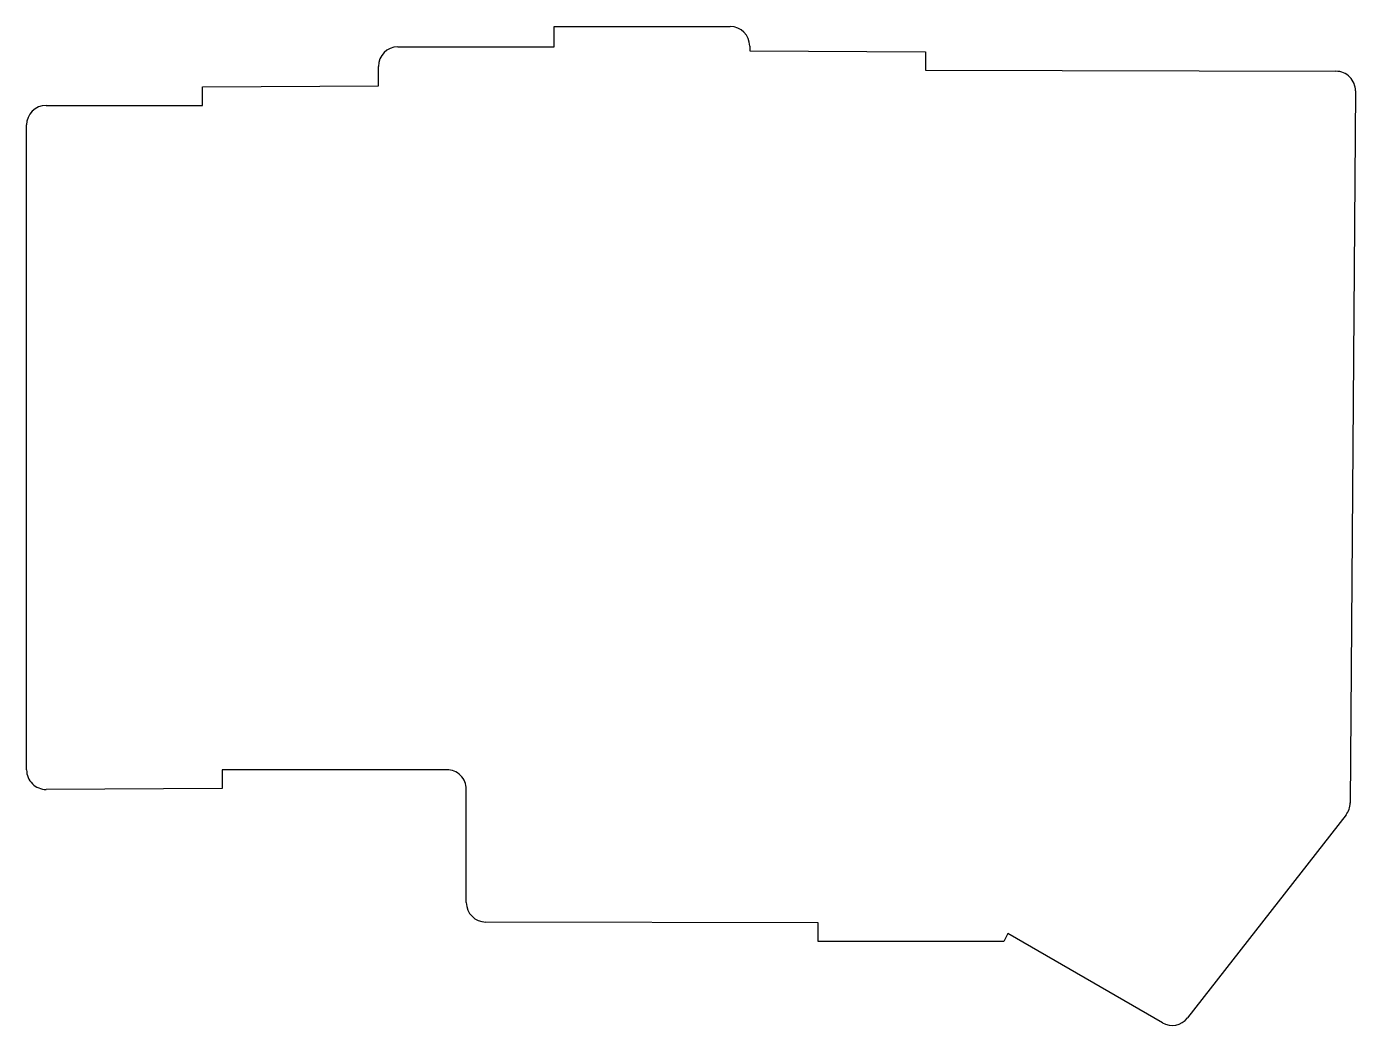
# Model space of a CAD drawing. Header units: millimetres. Extents: x -10 to 126, y -34 to 69.
import ezdxf

# ---------------------------------------------------------------- set-up
doc = ezdxf.new("R2010")
doc.units = ezdxf.units.MM

msp = doc.modelspace()

# ---------------------------------------------------------------- linework, layer by layer
for p, q in [((44, 66.5), (44, 68.57)), ((44, 68.57), (62, 68.57)), ((28, 66.5), (44, 66.5)), ((64, 66.57), (64, 66.1)), ((64, 66.1), (82, 66)), ((82, 66), (82, 64.1)), ((26, 62.5), (26, 64.5)), ((82, 64.1), (123.99, 64)), ((8, 62.4), (26, 62.5)), ((8, 60.5), (8, 62.4)), ((125.99, 61.99), (125.45, -10.88)), ((-8, 60.5), (8, 60.5)), ((-10, -7.49), (-10, 58.5)), ((33, -7.47), (10, -7.5)), ((10, -7.5), (10, -9.4)), ((10, -9.4), (-7.99, -9.49)), ((35, -21.06), (35, -9.47)), ((125.03, -12.1), (108.81, -32.87)), ((71, -23.15), (36.99, -23.06)), ((71, -25.05), (71, -23.15)), ((90.41, -24.24), (90, -25.05)), ((106.23, -33.37), (90.41, -24.24)), ((90, -25.05), (71, -25.05))]:
    msp.add_line(p, q)
for centre, start, end in [((62, 66.57), 0, 90), ((28, 64.5), 90, 180), ((123.99, 62), 359.5825, 89.8698), ((-8, 58.5), 90, 180), ((-8, -7.49), 180, 270.2865), ((33, -9.47), 0, 90.0688), ((123.45, -10.86), 322.0107, 359.5825), ((37, -21.06), 180, 269.8408), ((107.23, -31.64), 240, 322.0107)]:
    msp.add_arc(centre, 2, start, end)

doc.saveas('drawing.dxf')
